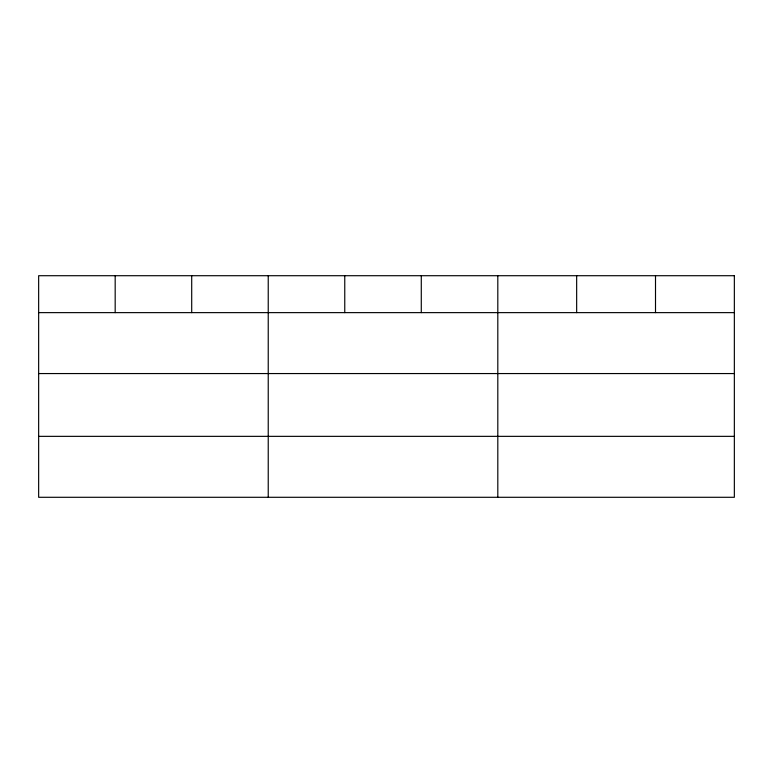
<?xml version="1.0" encoding="UTF-8"?>
<svg xmlns="http://www.w3.org/2000/svg" width="773" height="773" viewBox="0 0 773 773"><rect width="100%" height="100%" fill="white"/><g stroke="black" fill="none" stroke-linecap="round" stroke-linejoin="round"><path stroke-width="1.16" d="M38.65 312.63L734.35 312.63M38.65 373.562L734.35 373.562M38.65 436.349L734.35 436.349M655.504 275.71L655.504 312.63M576.658 275.71L576.658 312.63M497.812 275.71L497.812 497.29M421.285 275.71L421.285 312.63M344.758 275.71L344.758 312.63M268.231 275.71L268.231 497.29M191.704 275.71L191.704 312.63M115.177 275.71L115.177 312.63M734.35 275.71L38.65 275.71L38.65 497.29L734.35 497.29L734.35 275.71"/></g></svg>
